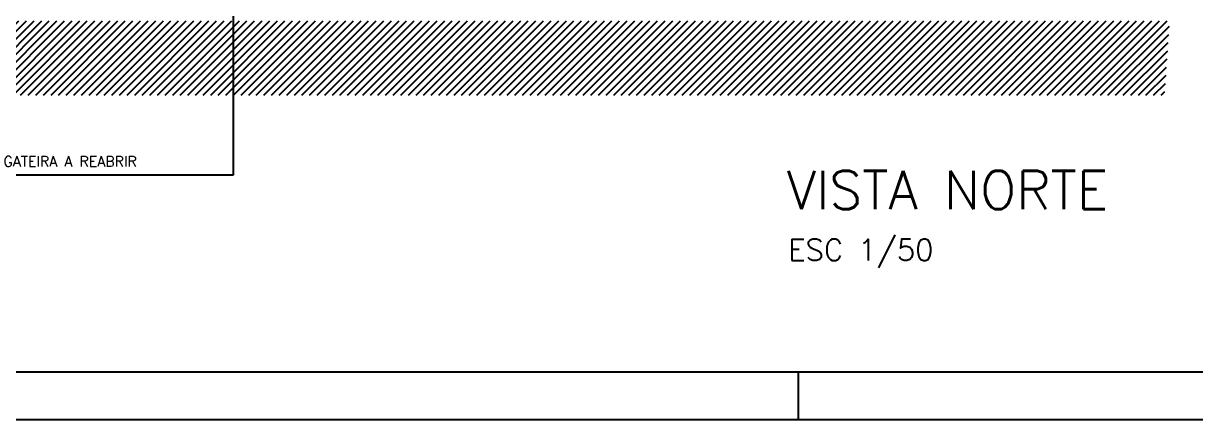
# Model space of a CAD drawing. Extents: x -1098 to 3016, y -832 to 644.
# Drawn here: x -758.7 to -513.4, y 49.5 to 132.4 of the extents above; entities that cross this region are included whole.
import ezdxf

# ---------------------------------------------------------------- set-up
doc = ezdxf.new("R2010")
doc.units = 0
doc.header["$MEASUREMENT"] = 0
for name, color, linetype in [('ESQUADRIAS', 2, 'CONTINUOUS'), ('HACHURA', 1, 'CONTINUOUS'), ('MARGEXT', 2, 'CONTINUOUS'), ('MARGINT', 6, 'CONTINUOUS'), ('TEXT2', 6, 'CONTINUOUS')]:
    doc.layers.add(name, color=color, linetype=linetype)
doc.styles.add('ROMANS', font='romans')
doc.dimstyles.new('ISO-25', dxfattribs={"dimtxt": 10, "dimasz": 3.5, "dimexe": 1.25, "dimexo": 15, "dimgap": 5, "dimtad": 1, "dimdec": 1, "dimtxsty": 'STANDARD', "dimblk": 'DOT', "dimcen": 2.5, "dimclrd": 1, "dimclre": 1, "dimclrt": 2, "dimazin": 3, "dimtfac": 1, "dimtdec": 1, "dimtmove": 0, "dimatfit": 3})

msp = doc.modelspace()

# ---------------------------------------------------------------- hatches: boundary and pattern name
at = {"layer": 'HACHURA'}
h = msp.add_hatch(dxfattribs=at)
h.set_pattern_fill('ANSI31', color=256, scale=9, style=0)
h.set_pattern_definition([(45, (-17679.8451, -3286.2022), (-0.79549513, 0.79549513), [])])
h.paths.add_polyline_path([(-518.8, 132.877), (-519.884, 117.332), (-880.298, 117.332), (-880.298, 132.877)])

# ---------------------------------------------------------------- linework, layer by layer
at = {"layer": 'MARGEXT'}
for p, q in [((-596.5, 49.5), (-596.5, 59.5)), ((-1067.5, 49.5), (-226.5, 49.5))]:
    msp.add_line(p, q, dxfattribs=at)
at = {"layer": 'MARGINT'}
msp.add_line((-1042.5, 59.5), (-236.5, 59.5), dxfattribs=at)

# ---------------------------------------------------------------- texts
at = {"layer": 'ESQUADRIAS', "color": 2, "style": 'ROMANS'}
msp.add_text('GATEIRA A REABRIR', height=2.17, dxfattribs=at).set_placement((-762.848, 102.425))
at = {"layer": 'TEXT2', "style": 'ROMANS'}
for s, height, p in [('VISTA NORTE', 8, (-598.942, 93.53)), ('ESC 1/50', 4.5, (-598.688, 82.756))]:
    msp.add_text(s, height=height, dxfattribs=at).set_placement(p)

# ---------------------------------------------------------------- leaders
at = {"layer": 'ESQUADRIAS', "color": 1}
msp.add_leader([(-714.777, 138.032), (-714.777, 100.654), (-763.97, 100.654)], dimstyle='ISO-25', override={"dimscale": 0.2, "dimgap": 5, "dimtad": 0, "dimlfac": 5}, dxfattribs=at)

doc.saveas('drawing.dxf')
